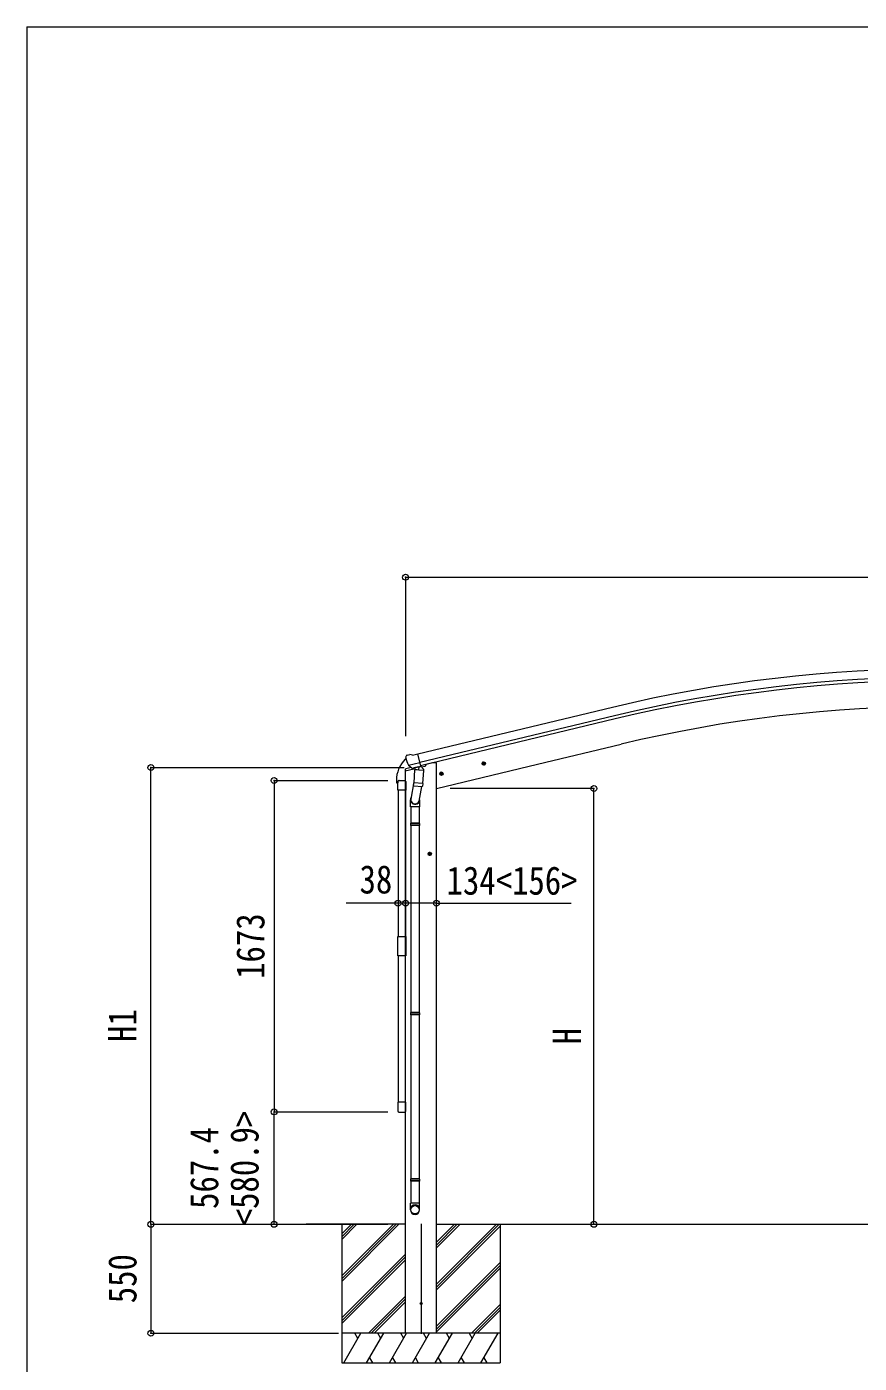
# Model space of a CAD drawing. Units: millimetres at full size, sheet at 1:30. Extents: x -8385 to 8479, y -5853 to 5787.
# Drawn here: x -8385 to -4181, y -961 to 5787 of the extents above; entities that cross this region are included whole.
import ezdxf
from ezdxf.enums import TextEntityAlignment as Align

# ---------------------------------------------------------------- set-up
doc = ezdxf.new("R2010")
doc.units = ezdxf.units.MM
doc.header["$LTSCALE"] = 30
doc.header["$PDMODE"] = 32
doc.header["$PDSIZE"] = 30
for name, color, linetype, lineweight in [('0-0_0', 7, 'Continuous', 9), ('0-1_本体', 4, 'Continuous', 9), ('0-2_部品', 7, 'Continuous', 9), ('0-8_PARTS2', 2, 'Continuous', 9), ('0-A_寸法', 6, 'Continuous', 9), ('1-2_GLASS_SEAL', 7, 'Continuous', 9), ('1-A', 6, 'Continuous', 9), ('F-0_240', 7, 'Continuous', 9)]:
    doc.layers.add(name, color=color, linetype=linetype, lineweight=lineweight)
doc.styles.add('ＭＳ ゴシック', font='')
doc.styles.get('ＭＳ ゴシック').set_extended_font_data('MS Gothic')

msp = doc.modelspace()

# ---------------------------------------------------------------- linework, layer by layer
at = {"layer": '0-0_0'}
for p, q in [((-6471.99, -259.09), (-6973.66, -259.1)), ((-6794.44, -259.09), (-6794.44, -959.09)), ((-6794.44, -519.82), (-6533.71, -259.09)), ((-6794.44, -533.96), (-6519.57, -259.09)), ((-6794.44, -548.1), (-6505.43, -259.09)), ((-6794.44, -335.97), (-6717.56, -259.09)), ((-6794.44, -321.83), (-6731.7, -259.09)), ((-6794.44, -307.69), (-6745.84, -259.09)), ((-6315.99, -561.87), (-6013.21, -259.09)), ((-6315.99, -576.01), (-5999.07, -259.09)), ((-6315.99, -378.02), (-6197.06, -259.09)), ((-6315.99, -363.88), (-6211.2, -259.09)), ((-6315.99, -349.74), (-6225.34, -259.09)), ((-6315.99, -590.15), (-5994.44, -268.61)), ((-6315.49, -259.09), (-1236.34, -259.09)), ((-5994.44, -259.09), (-5994.44, -959.09)), ((-6794.44, -731.95), (-6471.99, -409.5)), ((-6794.44, -746.09), (-6471.99, -423.65)), ((-6794.44, -760.24), (-6471.99, -437.79)), ((-6315.99, -774), (-5994.44, -452.45)), ((-6315.99, -788.14), (-5994.44, -466.6)), ((-6315.99, -802.29), (-5994.44, -480.74)), ((-6659.45, -809.09), (-6471.99, -621.64)), ((-6645.31, -809.09), (-6471.99, -635.78)), ((-6631.16, -809.09), (-6471.99, -649.92)), ((-6138.95, -809.09), (-5994.44, -664.59)), ((-6124.81, -809.09), (-5994.44, -678.73)), ((-6110.66, -809.09), (-5994.44, -692.87)), ((-5994.44, -809.09), (-6794.44, -809.09)), ((-6784.15, -959.09), (-6697.55, -809.09)), ((-6712.55, -835.07), (-6727.55, -809.09)), ((-6668.68, -959.09), (-6582.08, -809.09)), ((-6597.08, -835.08), (-6612.08, -809.09)), ((-6553.21, -959.09), (-6466.61, -809.09)), ((-6481.61, -835.08), (-6496.61, -809.09)), ((-6327.44, -809.09), (-6461.44, -809.09)), ((-6437.74, -959.09), (-6351.14, -809.09)), ((-6366.14, -835.07), (-6381.14, -809.09)), ((-6322.27, -959.09), (-6235.67, -809.09)), ((-6250.67, -835.07), (-6265.67, -809.09)), ((-6206.8, -959.09), (-6120.2, -809.09)), ((-6150.2, -809.09), (-6135.2, -835.07)), ((-6091.33, -959.09), (-6004.73, -809.09)), ((-6653.68, -933.11), (-6638.68, -959.09)), ((-6538.21, -933.11), (-6523.21, -959.09)), ((-6422.74, -933.11), (-6407.74, -959.09)), ((-6307.27, -933.11), (-6292.27, -959.09)), ((-6191.8, -933.11), (-6176.8, -959.09)), ((-6076.33, -933.11), (-6061.33, -959.09)), ((-6794.44, -959.09), (-5994.44, -959.09))]:
    msp.add_line(p, q, dxfattribs=at)
at = {"layer": '0-1_本体'}
for p, q in [((-5427.07, 2350.69), (-6410.32, 2114.63)), ((-5417, 2308.71), (-6400.24, 2072.65)), ((-5413.07, 2292.35), (-6396.32, 2056.31)), ((-5805.28, 2063.46), (-5382.49, 2164.96)), ((-6471.99, -809.09), (-6471.99, 2031.14)), ((-6336.49, 2070.29), (-6369.76, 2062.3)), ((-6315.99, 2070.29), (-6335.99, 2070.29)), ((-6315.99, -809.09), (-6315.99, 2070.29)), ((-6315.99, 1940.85), (-5805.28, 2063.46))]:
    msp.add_line(p, q, dxfattribs=at)
for radius in [7073, 7029.83, 7013, 6882]:
    msp.add_arc((-3775.92, -4526.88), radius, 76.5, 103.5, dxfattribs=at)
at = {"layer": '0-2_部品'}
for p, q in [((-6471.7, 2098.73), (-6471.42, 2097.58)), ((-6467.48, 2107.3), (-6471.34, 2101.01)), ((-6464.38, 2109.55), (-6451.2, 2112.71)), ((-6436.64, 2110.04), (-6449.9, 2112.74)), ((-6436.64, 2110.04), (-6410.71, 2116.26)), ((-6473.82, 2030.59), (-6431.01, 2040.86)), ((-6473.82, 2037.48), (-6473.82, 2030.59)), ((-6444.58, 2046.86), (-6471.52, 2040.39)), ((-6457.64, 2058.42), (-6400.14, 2072.22)), ((-6440.79, 2043.51), (-6457.17, 2058)), ((-6438.08, 2042.94), (-6430.56, 2044.75)), ((-6437.25, 2043.06), (-6435.72, 2043.42)), ((-6435.72, 2043.42), (-6399.01, 2052.24)), ((-6433.88, 2043.2), (-6433.93, 2042.46)), ((-6433.18, 2041.42), (-6407.36, 2034.98)), ((-6426.26, 2036.07), (-6430.93, 1969.23)), ((-6380.57, 2032.87), (-6426.26, 2036.07)), ((-6424.48, 2039.25), (-6424.71, 2035.96)), ((-6404.96, 2050.41), (-6405.99, 2035.8)), ((-6399.01, 2052.24), (-6397.48, 2052.6)), ((-6395.93, 2054.71), (-6394.99, 2054.64)), ((-6394.99, 2054.64), (-6381.67, 2039.32)), ((-6391.3, 2050.4), (-6373.1, 2054.77)), ((-6385.24, 1966.04), (-6380.57, 2032.87)), ((-6381.67, 2039.32), (-6382.12, 2032.98)), ((-6369.26, 2062.78), (-6369.26, 2059.63)), ((-6288.89, 2005.98), (-6293.55, 2025.42)), ((-6067.58, 2069.39), (-6087.02, 2064.72)), ((-6084.6, 2065.31), (-6082.47, 2072.5)), ((-6079.43, 2059.86), (-6084.6, 2065.31)), ((-6082.47, 2072.5), (-6075.17, 2074.26)), ((-6074.96, 2057.34), (-6079.63, 2076.78)), ((-6075.17, 2074.26), (-6070, 2068.81)), ((-6430.57, 1974.35), (-6445.11, 1886.48)), ((-6431.79, 1956.76), (-6430.92, 1969.23)), ((-6385.24, 1966.04), (-6430.93, 1969.23)), ((-6385.26, 1966.04), (-6386.14, 1953.34)), ((-6281.5, 2018.04), (-6300.94, 2013.37)), ((-6298.52, 2013.95), (-6296.39, 2021.15)), ((-6293.35, 2008.5), (-6298.52, 2013.95)), ((-6296.39, 2021.15), (-6289.09, 2022.9)), ((-6289.09, 2022.9), (-6283.92, 2017.45)), ((-6431.4, 1955.41), (-6431.4, 1955.41)), ((-6429.95, 1954.63), (-6388.25, 1951.71)), ((-6391.79, 1951.96), (-6404.41, 1877.16)), ((-6447.26, 1849.32), (-6447.26, 1883.68)), ((-6401.26, 1849.32), (-6447.26, 1849.32)), ((-6445.26, 1849.32), (-6445.26, 1766.67)), ((-6403.26, 1849.32), (-6403.26, 1766.67)), ((-6401.26, 1883.98), (-6401.26, 1849.32)), ((-6447.26, 1764.67), (-6446.26, 1766.67)), ((-6401.26, 1764.67), (-6447.26, 1764.67)), ((-6401.26, 1756.67), (-6447.26, 1756.67)), ((-6402.26, 1766.67), (-6446.26, 1766.67)), ((-6402.26, 1754.67), (-6446.26, 1754.67)), ((-6445.26, 1754.67), (-6445.26, 810.48)), ((-6403.26, 1754.67), (-6403.26, 810.48)), ((-6401.26, 1764.67), (-6402.26, 1766.67)), ((-6401.26, 1756.67), (-6402.26, 1754.67)), ((-6401.26, 1764.67), (-6401.26, 1756.67)), ((-6349.75, 1600.79), (-6349.75, 1620.79)), ((-6339.75, 1610.79), (-6359.75, 1610.79)), ((-6357.26, 1610.79), (-6353.51, 1617.29)), ((-6353.51, 1604.29), (-6357.26, 1610.79)), ((-6353.51, 1617.29), (-6346, 1617.29)), ((-6346, 1617.29), (-6342.25, 1610.79)), ((-6447.26, 808.48), (-6446.26, 810.48)), ((-6402.26, 810.48), (-6446.26, 810.48)), ((-6401.26, 808.48), (-6402.26, 810.48)), ((-6401.26, 808.48), (-6447.26, 808.48)), ((-6401.26, 800.48), (-6447.26, 800.48)), ((-6402.26, 798.48), (-6446.26, 798.48)), ((-6445.26, 798.48), (-6445.26, -29.71)), ((-6403.26, 798.48), (-6403.26, -29.71)), ((-6401.26, 800.48), (-6402.26, 798.48)), ((-6401.26, 808.48), (-6401.26, 800.48)), ((-6447.26, -31.71), (-6446.26, -29.71)), ((-6401.26, -31.71), (-6447.26, -31.71)), ((-6401.26, -39.71), (-6447.26, -39.71)), ((-6402.26, -29.71), (-6446.26, -29.71)), ((-6402.26, -41.71), (-6446.26, -41.71)), ((-6445.26, -41.71), (-6445.26, -151.71)), ((-6403.26, -41.71), (-6403.26, -151.71)), ((-6401.26, -31.71), (-6402.26, -29.71)), ((-6401.26, -39.71), (-6402.26, -41.71)), ((-6401.26, -31.71), (-6401.26, -39.71)), ((-6447.26, -185.85), (-6447.26, -151.71)), ((-6401.26, -151.71), (-6447.26, -151.71)), ((-6401.26, -185.85), (-6401.26, -151.71))]:
    msp.add_line(p, q, dxfattribs=at)
for points in [[(-6405.28, 2050.82), (-6395.56, 2053.15), (-6410.71, 2116.26)], [(-6457.91, 2059), (-6457.33, 2058.15), (-6457.17, 2058)], [(-6405.28, 2050.82), (-6405.52, 2050.66), (-6430.28, 2044.72), (-6430.56, 2044.75)], [(-6070, 2068.81), (-6072.13, 2061.61), (-6079.43, 2059.86)], [(-6283.92, 2017.45), (-6286.05, 2010.26), (-6293.35, 2008.5)], [(-6447.26, 1764.67), (-6447.26, 1756.67), (-6446.26, 1754.67)], [(-6342.25, 1610.79), (-6346, 1604.29), (-6353.51, 1604.29)], [(-6447.26, 808.48), (-6447.26, 800.48), (-6446.26, 798.48)], [(-6447.26, -31.71), (-6447.26, -39.71), (-6446.26, -41.71)]]:
    msp.add_lwpolyline(points, dxfattribs=at)
for centre, radius in [((-6077.3, 2067.06), 8.5), ((-6077.3, 2067.06), 7.7), ((-6077.3, 2067.06), 6.5), ((-6291.22, 2015.7), 8.5), ((-6291.22, 2015.7), 7.7), ((-6291.22, 2015.7), 6.5), ((-6349.75, 1610.79), 8.5), ((-6349.75, 1610.79), 7.7), ((-6349.75, 1610.79), 6.5)]:
    msp.add_circle(centre, radius, dxfattribs=at)
at = {"layer": '0-2_部品', "color": 4}
msp.add_circle((-6393.49, -659.09), 4.5, dxfattribs=at)
at = {"layer": '0-2_部品'}
for centre, radius, start, end in [((-6274.62, 2144.82), 202.4, 193.5, 205.09125), ((-6463.22, 2104.69), 5, 103.5, 148.5), ((-6450.5, 2109.8), 3, 78.5, 103.5), ((-6470.82, 2037.48), 3, 103.5, 180), ((-6437.36, 2043.54), 0.5, 248.23754, 283.5), ((-6434.38, 2043.23), 0.5, 356, 103.5), ((-6432.93, 2042.39), 1, 176, 256), ((-6407.01, 2035.95), 1.03, 250.03897, 351.96569), ((-6404.37, 2050.33), 0.604, 100.59842, 172.20595), ((-6397.6, 2053.09), 0.5, 283.5, 318.76246), ((-6374.26, 2059.63), 5, 283.5, 0), ((-6429.85, 1956.59), 1.95, 175.04017, 217.47766), ((-6429.81, 1956.62), 2, 217.40962, 266), ((-6388.11, 1953.71), 2, 266, 349.46843), ((-6417.26, 1883.68), 30, 177.45142, 180)]:
    msp.add_arc(centre, radius, start, end, dxfattribs=at)
for centre, major_axis, ratio, start_param, end_param in [((-6468.78, 2099.44), (-1.57, -2.57), 0.99628, 4.712389, 5.4996506), ((-6438.8, 2045.76), (-0.73, -2.92), 0.997631, 5.8041905, 6.6006116), ((-6438.75, 2045.99), (2.63, 3.16), 0.650902, 4.0958226, 4.1686332), ((-6438.78, 2045.86), (-0.73, -2.92), 0.997631, 0.3902369, 0.4789948), ((-6424.26, 1883.98), (23, 0), 0.996195, 2.5560258, 6.5663028), ((-6424.26, 1883.98), (21, 0), 0.996195, 2.9349147, 5.9512394), ((-6424.26, -184.11), (-23, 0), 0.996195, 3.1415927, 6.2831853), ((-6424.26, -185.85), (-23, 0), 0.996195, 3.1415927, 6.2831853), ((-6424.26, -185.85), (0, -23.43), 0.981806, 4.712389, 7.8539816)]:
    msp.add_ellipse(centre, major_axis=major_axis, ratio=ratio, start_param=start_param, end_param=end_param, dxfattribs=at)
msp.add_ellipse((-6424.26, -185.85), major_axis=(21, 0), ratio=0.996195, dxfattribs=at)
at = {"layer": '0-8_PARTS2'}
msp.add_line((-6393.49, -256.59), (-6393.49, -811.59), dxfattribs=at)
at = {"layer": '0-A_寸法'}
for p, q in [((-6471.99, 3007.8), (-6471.99, 2205.47)), ((-6471.99, 3007.8), (-1079.97, 3007.8)), ((-7758.27, 2047.11), (-6479.44, 2047.11)), ((-7758.27, -259.1), (-7758.27, 2047.11)), ((-7135.84, 1981.27), (-7135.84, 308.27)), ((-5521.22, 1940.89), (-6247.38, 1940.89)), ((-5521.22, -259.1), (-5521.22, 1940.89)), ((-6315.99, 1362.16), (-6471.99, 1362.16)), ((-6315.99, 1362.16), (-5634.95, 1362.16)), ((-7758.27, -259.1), (-6809.25, -259.1)), ((-7758.27, -259.1), (-6812, -259.1)), ((-7758.27, -259.1), (-7758.27, -809.09)), ((-7124.56, -259.1), (-6812, -259.1)), ((-7758.27, -809.09), (-6810.28, -809.09))]:
    msp.add_line(p, q, dxfattribs=at)
for p in [(-6471.99, 3007.8), (-7758.27, 2047.11), (-5521.22, 1940.89), (-6471.99, 1362.16), (-6315.99, 1362.16), (-7758.27, -259.1), (-5521.22, -259.1), (-7758.27, -809.09)]:
    msp.add_point(p, dxfattribs=at)
at = {"layer": '1-2_GLASS_SEAL'}
for p, q in [((-6518.49, 1981.36), (-6518.49, 1969.6)), ((-6517.99, 1969.1), (-6511.73, 1969.1)), ((-6511.23, 1976.37), (-6511.23, 1969.6)), ((-6510.99, 1932.87), (-6510.99, 1976.57)), ((-6505.49, 1982.07), (-6476.49, 1982.07)), ((-6505.23, 1982.37), (-6471.99, 1982.37)), ((-6470.99, 1976.57), (-6470.99, 1932.87)), ((-6470.99, 1932.87), (-6510.99, 1932.87)), ((-6510.99, 356.87), (-6510.99, 313.17)), ((-6470.99, 356.87), (-6510.99, 356.87)), ((-6470.99, 313.17), (-6470.99, 356.87)), ((-6505.49, 307.67), (-6476.49, 307.67))]:
    msp.add_line(p, q, dxfattribs=at)
at = {"layer": '1-2_GLASS_SEAL', "color": 4}
for p, q in [((-6509.99, 1932.87), (-6509.99, 1193.87)), ((-6471.99, 1932.87), (-6471.99, 1193.87)), ((-6509.99, 1095.87), (-6509.99, 356.87)), ((-6471.99, 356.87), (-6471.99, 1095.87))]:
    msp.add_line(p, q, dxfattribs=at)
at = {"layer": '1-2_GLASS_SEAL'}
msp.add_lwpolyline([(-6510.99, 1193.87), (-6470.99, 1193.87), (-6470.99, 1095.87), (-6510.99, 1095.87)], close=True, dxfattribs=at)
for centre, radius, start, end in [((-6366.24, 1981.36), 152.26, 135.14293, 180), ((-6469.75, 2083.38), 6.95, 95.39711, 129.45641), ((-6517.99, 1969.6), 0.5, 180, 270), ((-6511.73, 1969.6), 0.5, 270, 0), ((-6505.23, 1976.37), 6, 90, 180), ((-6505.49, 1976.57), 5.5, 90, 180), ((-6476.49, 1976.57), 5.5, 0, 90), ((-6505.49, 313.17), 5.5, 180, 270), ((-6476.49, 313.17), 5.5, 270, 0)]:
    msp.add_arc(centre, radius, start, end, dxfattribs=at)
at = {"layer": '1-A'}
for p, q in [((-7135.84, 1981.27), (-6562.31, 1981.27)), ((-6472.07, 1362.16), (-6772.07, 1362.16)), ((-6472.07, 1362.16), (-6510.09, 1362.16)), ((-7135.84, 308.27), (-6562.31, 308.27)), ((-7135.84, -259.1), (-7135.84, 308.27)), ((-7135.84, -259.1), (-6562.31, -259.1))]:
    msp.add_line(p, q, dxfattribs=at)
for p in [(-7135.84, 1981.27), (-6510.09, 1362.16), (-6472.07, 1362.16), (-7135.84, 308.27), (-7135.84, -259.1)]:
    msp.add_point(p, dxfattribs=at)
at = {"layer": 'F-0_240', "color": 5}
for q in [(-8385.45, -5852.66), (8054.55, 5787.34)]:
    msp.add_line((-8385.45, 5787.34), q, dxfattribs=at)

# ---------------------------------------------------------------- texts
at = {"layer": '0-A_寸法', "color": 7, "style": 'ＭＳ ゴシック', "width": 0.85}
msp.add_text('134<156>', height=143, dxfattribs=at).set_placement((-6264.95, 1362.16), align=Align.BOTTOM_LEFT)
for s, p in [('H1', (-7788.27, 661.51)), ('H', (-5543.22, 649.64)), ('550', (-7788.27, -657.85))]:
    msp.add_text(s, height=143, rotation=90, dxfattribs=at).set_placement(p, align=Align.BOTTOM_LEFT)
at = {"layer": '1-A', "color": 7, "style": 'ＭＳ ゴシック', "width": 0.85}
msp.add_text('38', height=143, dxfattribs=at).set_placement((-6704.57, 1368.16), align=Align.BOTTOM_LEFT)
for s, p in [('1673', (-7141.84, 979.77)), ('<580.9>', (-7171.72, -264.16)), ('567.4', (-7375.05, -181.66))]:
    msp.add_text(s, height=143, rotation=90, dxfattribs=at).set_placement(p, align=Align.BOTTOM_LEFT)

doc.saveas('drawing.dxf')
